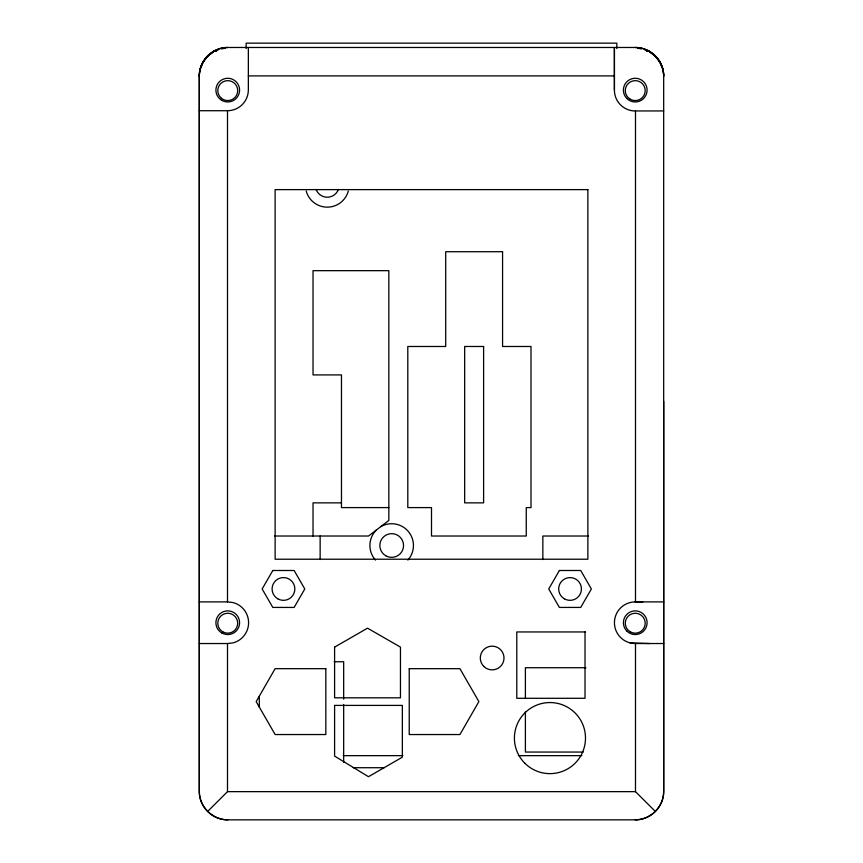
<?xml version="1.0" encoding="UTF-8"?>
<svg xmlns="http://www.w3.org/2000/svg" width="863" height="863" viewBox="0 0 863 863"><rect width="100%" height="100%" fill="white"/><g stroke="black" fill="none" stroke-linecap="round" stroke-linejoin="round"><path stroke-width="1.29" d="M659.138 61.241L655.351 56.3L649.461 51.78A28.436 28.436 0 0 1 663.679 76.397C664.035 61.003 650.648 47.368 635.244 47.476L227.746 47.476A28.436 28.436 0 0 0 199.31 75.901L199.31 791.403C199.202 806.678 212.514 819.861 227.746 819.839L635.244 819.839C650.475 819.893 663.809 806.678 663.679 791.403L663.679 401.435M585.017 631.964L585.017 698.296L516.786 698.296L516.786 631.953L585.502 631.953M655.427 811.522L635.492 791.651L635.492 643.528A20.82 20.82 0 0 1 614.434 622.957A20.82 20.82 0 0 1 635.006 601.899L642.784 601.899M663.679 110.939L635.492 110.939L635.492 601.899M614.434 89.871L614.402 47.476L614.402 90.119A20.852 20.852 0 0 0 635.244 110.971L635.492 110.939M200.281 69.04L203.129 62.179M203.851 61.241L207.638 56.3L213.528 51.78A28.436 28.436 0 0 0 199.31 76.397C198.954 61.003 212.341 47.368 227.746 47.476M207.573 811.533L227.498 791.651L635.492 791.651M218.102 49.881L214.671 51.305A28.436 28.436 0 0 1 218.026 49.676M221.618 48.77L225.297 48.296M199.31 643.539L227.498 643.539L233.139 642.859A20.852 20.852 0 0 0 233.139 602.579L227.498 601.899L199.31 601.899M649.58 643.528L630.098 642.892M213.528 51.284L216.203 51.284M646.775 51.284L649.461 51.284M248.35 75.901L614.434 75.901M199.31 110.723L227.498 110.723A20.852 20.852 0 0 0 248.35 89.871L248.35 47.476M341.468 502.859L313.032 502.859L313.032 536.02M388.846 507.595L341.468 507.595L341.468 374.92L313.032 374.92L313.032 270.669L388.846 270.669L388.846 520.443L368.544 536.02L274.402 536.02M588.404 536.02L542.849 536.02L542.849 559.558M635.006 601.899L663.679 601.899M635.492 643.528L663.679 643.528M334.294 661.738L343.668 661.738L343.668 699.159M585.912 667.714L525.394 667.714L525.394 698.501M583.226 752.051L525.394 752.051L525.394 711.889M343.204 755.654L402.881 755.654M518.436 755.654L581.856 755.654M353.237 767.714L384.132 767.714M637.703 48.296L641.382 48.77M644.888 49.881L648.318 51.305A28.436 28.436 0 0 0 644.963 49.676M659.871 62.179L662.708 69.04M616.84 48.533L616.84 43.15L246.149 43.15L246.149 48.533M343.668 704.499L343.668 762.277M320.141 536.02L320.141 559.558M259.321 696.484L259.321 707.175M227.498 110.723L227.498 601.899M227.498 643.528L227.498 791.651M199.31 75.901L199.31 791.403A28.436 28.436 0 0 0 227.746 819.839M635.244 47.476A28.436 28.436 0 0 1 663.679 75.901L663.69 791.414A28.436 28.436 0 0 1 635.244 819.839M221.586 48.641A28.436 28.436 0 0 1 225.275 48.08M637.725 48.08A28.436 28.436 0 0 1 641.414 48.641M338.382 189.429A11.845 11.845 0 0 1 316.117 189.429M380.799 526.624A21.802 21.802 0 0 1 407.886 560.087M375.502 560.087A21.802 21.802 0 0 1 376.279 530.087M348.307 191.025A21.802 21.802 0 0 1 306.203 191.025M325.826 668.674L325.836 734.542L275.124 734.542L256.171 701.608L275.124 668.674L325.836 668.685M334.596 705.405L334.596 756.107L368.479 776.7L402.352 757.196L402.352 705.405L334.596 705.405M334.596 647.121L334.596 697.822L400.464 697.822L400.464 647.121L367.53 628.167L334.596 647.121M409.224 668.674L409.224 734.542L459.925 734.542L478.879 701.608L459.925 668.674L409.224 668.674M272.805 570.497L262.147 588.965L272.805 607.433L294.132 607.433L304.79 588.965L294.132 570.497L272.805 570.497M559.386 570.497L548.728 588.965L559.386 607.433L580.713 607.433L591.371 588.965L580.713 570.497L559.386 570.497M587.865 189.623L275.124 189.623L275.124 559.224L587.865 559.224L587.865 189.623M502.568 251.716L445.707 251.716L445.707 346.484L407.8 346.484L407.8 507.595L431.5 507.595L431.5 536.02L526.268 536.02L526.268 507.595L531.004 507.595L531.004 346.484L502.568 346.484L502.568 251.716M483.614 346.484L464.661 346.484L464.661 502.859L483.614 502.859L483.614 346.484M626.872 98.501A11.845 11.845 0 0 0 646.689 93.182A11.845 11.845 0 0 0 632.18 78.673A11.845 11.845 0 0 0 626.872 98.501M221.823 100.378A11.845 11.845 0 0 0 239.59 90.119A11.845 11.845 0 0 0 221.823 79.86A11.845 11.845 0 0 0 221.823 100.378M221.823 632.978A11.845 11.845 0 0 0 239.59 622.719A11.845 11.845 0 0 0 221.823 612.46A11.845 11.845 0 0 0 221.823 632.978M626.872 631.09A11.845 11.845 0 0 0 646.689 625.783A11.845 11.845 0 0 0 632.18 611.274A11.845 11.845 0 0 0 626.872 631.09M483.776 666.398A11.845 11.845 0 0 0 503.593 661.08A11.845 11.845 0 0 0 489.084 646.57A11.845 11.845 0 0 0 483.776 666.398M277.778 598.814A11.37 11.37 0 0 0 294.844 588.965A11.37 11.37 0 0 0 277.778 579.116A11.37 11.37 0 0 0 277.778 598.814M564.359 598.814A11.37 11.37 0 0 0 581.425 588.965A11.37 11.37 0 0 0 564.359 579.116A11.37 11.37 0 0 0 564.359 598.814M524.823 763.226A35.534 35.534 0 0 0 584.283 747.293A35.534 35.534 0 0 0 540.756 703.766A35.534 35.534 0 0 0 524.823 763.226M630.27 99.234A9.946 9.946 0 0 0 645.2 90.615A9.946 9.946 0 0 0 630.27 81.996A9.946 9.946 0 0 0 630.27 99.234M220.712 97.648A9.946 9.946 0 0 0 237.357 93.193A9.946 9.946 0 0 0 225.167 81.003A9.946 9.946 0 0 0 220.712 97.648M222.773 631.824A9.946 9.946 0 0 0 237.692 623.215A9.946 9.946 0 0 0 222.773 614.596A9.946 9.946 0 0 0 222.773 631.824M630.27 631.824A9.946 9.946 0 0 0 645.2 623.215A9.946 9.946 0 0 0 630.27 614.596A9.946 9.946 0 0 0 630.27 631.824M385.772 555.761A11.845 11.845 0 0 0 403.539 545.502A11.845 11.845 0 0 0 385.772 535.243A11.845 11.845 0 0 0 385.772 555.761"/></g></svg>
